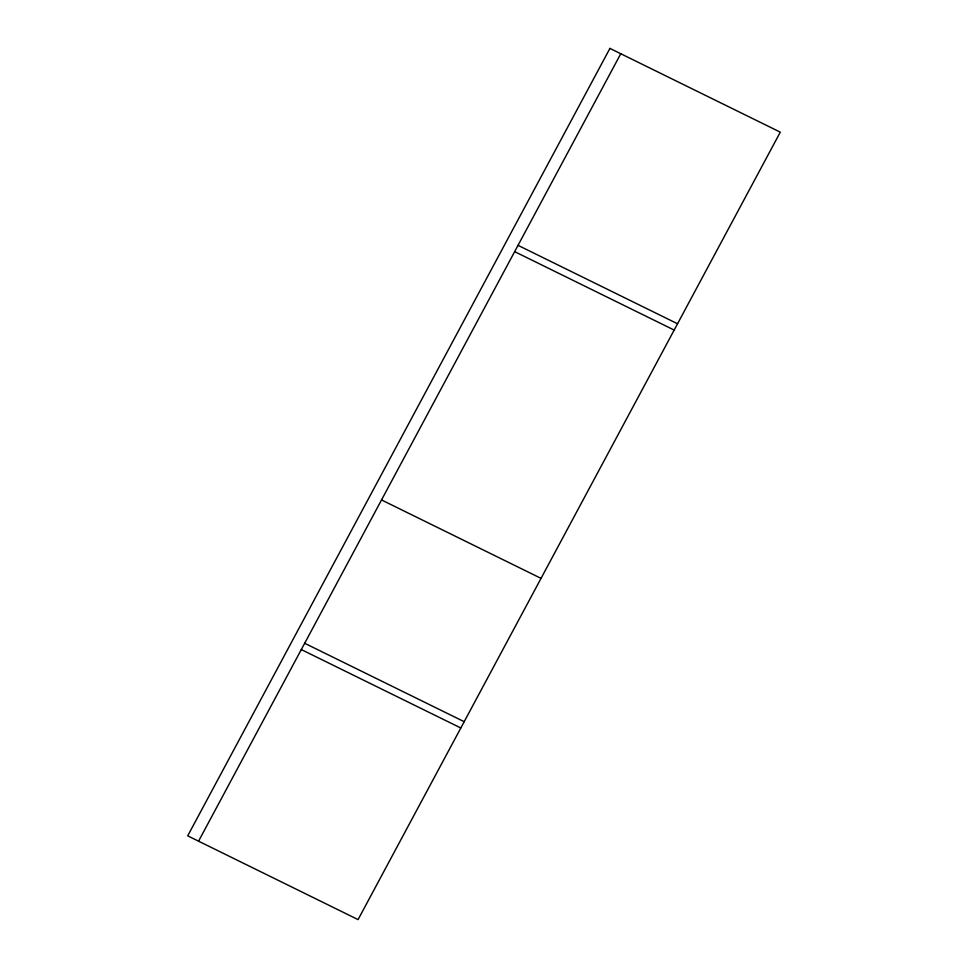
<?xml version="1.0" encoding="UTF-8"?>
<svg xmlns="http://www.w3.org/2000/svg" width="968" height="968" viewBox="0 0 968 968"><rect width="100%" height="100%" fill="white"/><g stroke="black" fill="none" stroke-linecap="round" stroke-linejoin="round"><path stroke-width="1.45" d="M198.561 841.18L620.766 53.736M518.025 245.34L677.54 323.76M514.649 251.644L674.164 330.064M381.525 499.948L541.039 578.368M304.678 643.272L464.192 721.692M301.302 649.564L460.816 727.984M609.925 48.4L187.719 835.844L358.075 919.6L780.281 132.156L609.925 48.4"/></g></svg>
